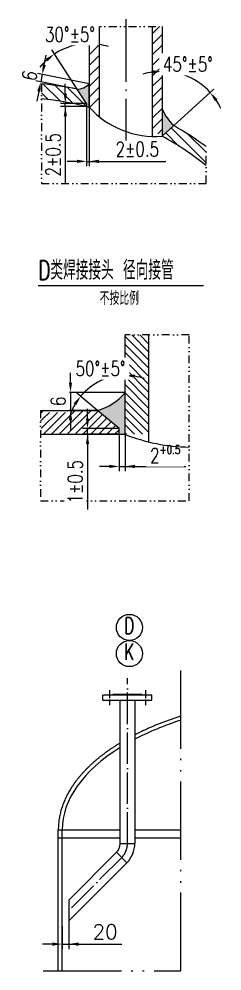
# Model space of a CAD drawing. Extents: x 2928 to 12091, y -6087 to 4005.
# Drawn here: x 9032 to 9654, y -1690 to 1223 of the extents above; entities that cross this region are included whole.
import ezdxf

# ---------------------------------------------------------------- set-up
doc = ezdxf.new("R2010")
doc.units = 0
doc.header["$MEASUREMENT"] = 0
for name, pattern in [('ACAD_ISO04W100', [30.5, 24, -3, 0.5, -3]), ('ACAD_ISO05W100', [34, 24, -3, 0.5, -3, 0.5, -3]), ('DIVIDEX2', [2.5, 1, -0.5, 0, -0.5, 0, -0.5])]:
    doc.linetypes.add(name, pattern=pattern)
doc.layers.get('DEFPOINTS').update_dxf_attribs({"linetype": 'CONTINUOUS'})
for name, color, linetype in [('1中心线', 3, 'ACAD_ISO04W100'), ('3轮廓', 7, 'CONTINUOUS'), ('3轮廓、图框', 7, 'CONTINUOUS'), ('4文字、标注、剖面线', 5, 'CONTINUOUS'), ('4文字标注', 5, 'CONTINUOUS'), ('6断裂线', 6, 'ACAD_ISO05W100')]:
    doc.layers.add(name, color=color, linetype=linetype)
doc.layers.add('双点划线', color=5, linetype='DIVIDEX2', lineweight=18)
doc.layers.add('标注，文字', color=5, linetype='CONTINUOUS', lineweight=18)
doc.styles.add('CHINA', font='romans.shx', dxfattribs={"bigfont": 'china.shx'})
doc.styles.add('HZ', font='ROMANS.shx', dxfattribs={"width": 0.75, "bigfont": 'hmhz.shx'})
doc.styles.add('样式 2', font='ROMANS.shx', dxfattribs={"width": 0.75, "bigfont": 'hmhz.shx'})
doc.dimstyles.new('总图', dxfattribs={"dimscale": 8, "dimtxt": 3, "dimasz": 2, "dimexe": 1, "dimexo": 0, "dimgap": 1, "dimtad": 1, "dimdec": 4, "dimzin": 11, "dimdsep": 46, "dimtxsty": '样式 2', "dimcen": 0, "dimclrd": 256, "dimclre": 256, "dimclrt": 256, "dimadec": 0, "dimazin": 0, "dimtfac": 0.7, "dimtdec": 4, "dimtmove": 0, "dimatfit": 3, "dimfxl": 1, "dimtolj": 1, "dimtzin": 11, "dimarcsym": 0})
doc.dimstyles.new('总图$2', dxfattribs={"dimscale": 8, "dimtxt": 3, "dimasz": 2, "dimexe": 1, "dimexo": 0, "dimgap": 1, "dimtad": 1, "dimtih": 1, "dimtoh": 1, "dimdec": 0, "dimzin": 11, "dimdsep": 46, "dimtxsty": '样式 2', "dimcen": 0, "dimclrd": 256, "dimclre": 256, "dimclrt": 256, "dimadec": 0, "dimazin": 0, "dimtfac": 0.7, "dimtdec": 0, "dimtmove": 0, "dimatfit": 0, "dimfxl": 1, "dimtfill": 1, "dimtfillclr": 256, "dimtolj": 1, "dimtzin": 11, "dimlwd": -1, "dimlwe": -1, "dimarcsym": 0})
doc.dimstyles.new('我的总图', dxfattribs={"dimscale": 12, "dimtxt": 3, "dimasz": 2, "dimexe": 1, "dimexo": 0, "dimgap": 1, "dimtad": 1, "dimdec": 0, "dimzin": 11, "dimdsep": 46, "dimtxsty": '样式 2', "dimcen": 0, "dimclrd": 5, "dimclre": 256, "dimclrt": 256, "dimadec": 0, "dimazin": 0, "dimtfac": 0.7, "dimtdec": 0, "dimtmove": 0, "dimatfit": 3, "dimfxl": 1, "dimtolj": 1, "dimtzin": 11, "dimarcsym": 0})
doc.dimstyles.new('普通15CC', dxfattribs={"dimscale": 15, "dimtxt": 3, "dimasz": 2, "dimexe": 1, "dimexo": 0, "dimgap": 1, "dimtad": 1, "dimdec": 0, "dimzin": 11, "dimdsep": 46, "dimtxsty": 'CHINA', "dimcen": 0, "dimclrd": 5, "dimclre": 5, "dimclrt": 5, "dimadec": 0, "dimazin": 0, "dimtfac": 0.7, "dimtdec": 4, "dimtofl": 0, "dimtmove": 0, "dimatfit": 0, "dimfxl": 1, "dimtolj": 1, "dimtzin": 11, "dimarcsym": 0})

# ---------------------------------------------------------------- blocks, each defined once
blk = doc.blocks.new('管口符号')
at = {"layer": '4文字标注'}
blk.add_circle((-1249.14, -514.69), 4, dxfattribs=at)
at = {"layer": '4文字标注', "style": '样式 2', "width": 0.7}
for tag, p, height in [('A', (-1250.76, -516.64), 5), ('1', (-1247.74, -516.63), 2)]:
    blk.add_attdef(tag, p, '', height=height, dxfattribs=at)
blk = doc.blocks.new('*D42')
at = {"layer": '4文字标注', "lineweight": -2}
for p, q in [((9109.2, 1083.1), (9115.2, 1112.5)), ((9247, 1024.6), (9088.6, 1056.7)), ((9103.3, 1053.7), (9098.7, 1031.1)), ((9210.6, 1008.4), (9084, 1034.1)), ((9092.7, 1001.7), (9086.8, 972.3))]:
    blk.add_line(p, q, dxfattribs=at)
at = {"layer": '4文字标注'}
for points in [[(9104.3, 1084.1), (9114.1, 1082.1), (9103.3, 1053.7)], [(9097.6, 1000.7), (9087.8, 1002.7), (9098.7, 1031.1)]]:
    blk.add_solid(points, dxfattribs=at)
at = {"layer": 'DEFPOINTS', "color": 0}
for p in [(9098.7, 1031.1), (9247, 1024.6), (9210.6, 1008.4)]:
    blk.add_point(p, dxfattribs=at)
at = {"layer": '4文字标注', "insert": (9064.2, 1049.9), "char_height": 45, "attachment_point": 5, "rotation": 78.5411, "style": '样式 2'}
blk.add_mtext('\\A1;6', dxfattribs=at)
blk = doc.blocks.new('*D43')
at = {"layer": '4文字、标注、剖面线', "color": 5, "lineweight": -2}
for p, q in [((9189.8, 110.5), (9189.8, 140.5)), ((9189.8, 80.5), (9189.8, 25.3)), ((9189.8, -4.7), (9189.8, -34.7))]:
    blk.add_line(p, q, dxfattribs=at)
at = {"layer": '4文字、标注、剖面线', "lineweight": -2}
for p, q in [((9357.2, 80.5), (9174.8, 80.5)), ((9272.9, 25.3), (9174.8, 25.3))]:
    blk.add_line(p, q, dxfattribs=at)
at = {"layer": '4文字、标注、剖面线', "color": 5}
for points in [[(9184.8, 110.5), (9194.8, 110.5), (9189.8, 80.5)], [(9194.8, -4.7), (9184.8, -4.7), (9189.8, 25.3)]]:
    blk.add_solid(points, dxfattribs=at)
at = {"layer": 'DEFPOINTS', "color": 0}
for p in [(9357.2, 80.5), (9272.9, 25.3)]:
    blk.add_point(p, dxfattribs=at)
at = {"layer": '4文字、标注、剖面线', "insert": (9152.3, 52.9), "char_height": 45, "attachment_point": 5, "rotation": 90, "style": '样式 2', "bg_fill": 3, "box_fill_scale": 1.25, "bg_fill_color": 256, "bg_fill_true_color": 13158600, "bg_fill_transparency": 0}
blk.add_mtext('\\A1;6', dxfattribs=at)
at = {"layer": 'DEFPOINTS', "color": 0}
blk.add_point((9189.8, 25.3), dxfattribs=at)
blk = doc.blocks.new('*D44')
at = {"layer": '4文字、标注、剖面线', "lineweight": -2}
for p, q in [((9338.9, -47.8), (9338.9, -161)), ((9357.2, -47.8), (9357.2, -161))]:
    blk.add_line(p, q, dxfattribs=at)
at = {"layer": '4文字、标注、剖面线', "color": 5, "lineweight": -2}
for p, q in [((9308.9, -146), (9278.9, -146)), ((9338.9, -146), (9357.2, -146)), ((9357.2, -146), (9542.9, -146)), ((9387.2, -146), (9417.2, -146))]:
    blk.add_line(p, q, dxfattribs=at)
at = {"layer": '4文字、标注、剖面线', "color": 5}
for points in [[(9308.9, -151), (9308.9, -141), (9338.9, -146)], [(9387.2, -141), (9387.2, -151), (9357.2, -146)]]:
    blk.add_solid(points, dxfattribs=at)
at = {"layer": 'DEFPOINTS', "color": 0}
for p in [(9338.9, -47.8), (9357.2, -47.8), (9357.2, -146)]:
    blk.add_point(p, dxfattribs=at)
at = {"layer": '4文字、标注、剖面线', "insert": (9480.1, -108.5), "char_height": 45, "attachment_point": 5, "style": '样式 2', "bg_fill": 3, "box_fill_scale": 1.25, "bg_fill_color": 256, "bg_fill_true_color": 13158600, "bg_fill_transparency": 0}
blk.add_mtext('\\A1;{2{\\H0.58333x;\\S+0.5^ ;}}', dxfattribs=at)
blk = doc.blocks.new('*D45')
at = {"layer": '4文字、标注、剖面线', "color": 5, "lineweight": -2}
for p, q in [((9241.9, 0), (9241.9, 30)), ((9241.9, -47.8), (9241.9, -30)), ((9241.9, -47.8), (9241.9, -277.6)), ((9241.9, -77.8), (9241.9, -107.8))]:
    blk.add_line(p, q, dxfattribs=at)
at = {"layer": '4文字、标注、剖面线', "lineweight": -2}
for p, q in [((9338.9, -30), (9226.9, -30)), ((9339.7, -47.8), (9226.9, -47.8))]:
    blk.add_line(p, q, dxfattribs=at)
at = {"layer": '4文字、标注、剖面线', "color": 5}
for points in [[(9236.9, 0), (9246.9, 0), (9241.9, -30)], [(9246.9, -77.8), (9236.9, -77.8), (9241.9, -47.8)]]:
    blk.add_solid(points, dxfattribs=at)
at = {"layer": 'DEFPOINTS', "color": 0}
for p in [(9241.9, -30), (9338.9, -30), (9339.7, -47.8)]:
    blk.add_point(p, dxfattribs=at)
at = {"layer": '4文字、标注、剖面线', "insert": (9204.4, -192.7), "char_height": 45, "attachment_point": 5, "rotation": 90, "style": '样式 2', "bg_fill": 3, "box_fill_scale": 1.25, "bg_fill_color": 256, "bg_fill_true_color": 13158600, "bg_fill_transparency": 0}
blk.add_mtext('\\A1;1%%P0.5', dxfattribs=at)
blk = doc.blocks.new('*D46')
at = {"layer": '4文字标注'}
blk.add_line((9272.9, 25.3), (9209.3, 78.6), dxfattribs=at)
for start, end in [(90, 140), (70.6611, 80.3306), (149.6694, 159.3389)]:
    blk.add_arc((9357.2, -45.4), 178, start, end, dxfattribs=at)
for points in [[(9387.5, 135), (9386.6, 125), (9357.2, 132.5)], [(9207.6, 41.5), (9199.5, 47.3), (9220.8, 69)]]:
    blk.add_solid(points, dxfattribs=at)
at = {"layer": 'DEFPOINTS', "color": 0}
for p in [(9259.4, 103.2), (9272.9, 25.3), (9339, -30.2), (9357.2, -47.8)]:
    blk.add_point(p, dxfattribs=at)
at = {"layer": '4文字标注', "insert": (9282, 153.4), "char_height": 45, "attachment_point": 5, "style": '样式 2', "bg_fill": 3, "box_fill_scale": 1.25, "bg_fill_color": 256, "bg_fill_true_color": 13158600, "bg_fill_transparency": 0}
blk.add_mtext('50%%d%%p5%%d', dxfattribs=at)
at = {"layer": 'DEFPOINTS', "color": 0}
blk.add_point((9357.2, 198.9), dxfattribs=at)
blk = doc.blocks.new('*D47')
at = {"layer": '4文字标注'}
blk.add_line((9506.5, 897), (9628.8, 1008.9), dxfattribs=at)
for start, end in [(98.6508, 107.3015), (42.4308, 90), (25.1293, 33.7801)]:
    blk.add_arc((9470.9, 864.6), 198.9, start, end, dxfattribs=at)
for points in [[(9441.4, 1056.2), (9440.7, 1066.2), (9470.9, 1063.5)], [(9640.2, 978.2), (9632.3, 972.1), (9617.7, 998.8)]]:
    blk.add_solid(points, dxfattribs=at)
at = {"layer": 'DEFPOINTS', "color": 0}
for p in [(9470.9, 1188.3), (9575.5, 1033.8), (9506.5, 897), (9470.9, 864.6), (9470.9, 864.6)]:
    blk.add_point(p, dxfattribs=at)
at = {"layer": '4文字标注', "insert": (9549.6, 1084.7), "char_height": 45, "attachment_point": 5, "style": '样式 2', "bg_fill": 3, "box_fill_scale": 1.25, "bg_fill_color": 256, "bg_fill_true_color": 13158600, "bg_fill_transparency": 0}
blk.add_mtext('45%%D%%P5%%D', dxfattribs=at)
blk = doc.blocks.new('*D48')
at = {"layer": '4文字标注', "lineweight": -2}
for p, q in [((9239.2, 955.1), (9239.2, 772.6)), ((9247.2, 953.1), (9247.2, 772.6)), ((9209.2, 787.6), (9179.2, 787.6)), ((9239.2, 787.6), (9247.2, 787.6)), ((9247.2, 787.6), (9481.8, 787.6)), ((9277.2, 787.6), (9307.2, 787.6))]:
    blk.add_line(p, q, dxfattribs=at)
at = {"layer": '4文字标注'}
for points in [[(9209.2, 782.6), (9209.2, 792.6), (9239.2, 787.6)], [(9277.2, 792.6), (9277.2, 782.6), (9247.2, 787.6)]]:
    blk.add_solid(points, dxfattribs=at)
at = {"layer": 'DEFPOINTS', "color": 0}
for p in [(9239.2, 955.1), (9247.2, 953.1), (9247.2, 787.6)]:
    blk.add_point(p, dxfattribs=at)
at = {"layer": '4文字标注', "insert": (9394.5, 825.1), "char_height": 45, "attachment_point": 5, "style": '样式 2'}
blk.add_mtext('\\A1;2%%P0.5', dxfattribs=at)
blk = doc.blocks.new('*D49')
at = {"layer": '4文字标注', "lineweight": -2}
for p, q in [((9173.9, 994.7), (9173.9, 1024.7)), ((9239.2, 964.7), (9158.9, 964.7)), ((9173.9, 955.1), (9173.9, 964.7)), ((9239.2, 955.1), (9158.9, 955.1)), ((9173.9, 955.1), (9173.9, 720.5)), ((9173.9, 925.1), (9173.9, 895.1))]:
    blk.add_line(p, q, dxfattribs=at)
at = {"layer": '4文字标注'}
for points in [[(9168.9, 994.7), (9178.9, 994.7), (9173.9, 964.7)], [(9178.9, 925.1), (9168.9, 925.1), (9173.9, 955.1)]]:
    blk.add_solid(points, dxfattribs=at)
at = {"layer": 'DEFPOINTS', "color": 0}
for p in [(9173.9, 964.7), (9239.2, 964.7), (9239.2, 955.1)]:
    blk.add_point(p, dxfattribs=at)
at = {"layer": '4文字标注', "insert": (9136.4, 807.8), "char_height": 45, "attachment_point": 5, "rotation": 90, "style": '样式 2'}
blk.add_mtext('\\A1;2%%P0.5', dxfattribs=at)
blk = doc.blocks.new('*D50')
at = {"layer": '4文字标注'}
blk.add_line((9210.6, 1008.4), (9132.1, 1128.5), dxfattribs=at)
for start, end in [(90, 123.1682), (72.3868, 81.1934), (131.9748, 140.7814)]:
    blk.add_arc((9247.2, 952.4), 195.4, start, end, dxfattribs=at)
for points in [[(9277.5, 1150.5), (9276.7, 1140.5), (9247.2, 1147.8)], [(9119.6, 1093.7), (9113.5, 1101.6), (9140.3, 1116)]]:
    blk.add_solid(points, dxfattribs=at)
at = {"layer": 'DEFPOINTS', "color": 0}
for p in [(9210.6, 1008.4), (9239.2, 964.7), (9247.2, 953.1)]:
    blk.add_point(p, dxfattribs=at)
at = {"layer": '4文字标注', "insert": (9188.2, 1176.2), "char_height": 45, "attachment_point": 5, "style": '样式 2', "bg_fill": 3, "box_fill_scale": 1.25, "bg_fill_color": 256, "bg_fill_true_color": 13158600, "bg_fill_transparency": 0}
blk.add_mtext('30%%D%%P5%%d', dxfattribs=at)
at = {"layer": 'DEFPOINTS', "color": 0}
for p in [(9247.2, 1188.3), (9173.6, 1133.4)]:
    blk.add_point(p, dxfattribs=at)
blk = doc.blocks.new('*D52')
at = {"layer": '3轮廓、图框', "color": 5, "lineweight": -2}
for p, q in [((9184.4, -1537.1), (9184.4, -1622.9)), ((9164.4, -1553.3), (9164.4, -1622.9)), ((9134.4, -1607.9), (9104.4, -1607.9)), ((9184.4, -1607.9), (9347.2, -1607.9)), ((9214.4, -1607.9), (9244.4, -1607.9))]:
    blk.add_line(p, q, dxfattribs=at)
at = {"layer": '3轮廓、图框', "color": 5}
for points in [[(9134.4, -1612.9), (9134.4, -1602.9), (9164.4, -1607.9)], [(9214.4, -1602.9), (9214.4, -1612.9), (9184.4, -1607.9)]]:
    blk.add_solid(points, dxfattribs=at)
at = {"layer": 'DEFPOINTS', "color": 0}
for p in [(9184.4, -1537.1), (9164.4, -1553.3), (9184.4, -1607.9)]:
    blk.add_point(p, dxfattribs=at)
at = {"layer": '3轮廓、图框', "color": 5, "insert": (9295.8, -1570.4), "char_height": 45, "attachment_point": 5, "style": 'CHINA'}
blk.add_mtext('\\A1;20', dxfattribs=at)

msp = doc.modelspace()

# ---------------------------------------------------------------- hatches: boundary and pattern name
at = {"layer": '4文字标注'}
h = msp.add_hatch(dxfattribs=at)
h.set_pattern_fill('ANSI31', color=256, scale=182.756757, style=0)
h.set_pattern_definition([(45, (2977.449, -20954.354), (-16.153568, 16.153568), [])])
h.paths.add_polyline_path([(9470.94553, 1200.07934), (9440.576, 1200.07934), (9440.576, 880.56506, -0.0089413198), (9470.94553, 864.57471)])
edge = h.paths.add_edge_path()
edge.add_arc((9266.57414, 959.31235), 10.96541, 254.59407248, 360)
edge.add_line((9277.53954, 959.31235), (9277.53954, 1200.07934))
edge.add_line((9277.53954, 1200.07934), (9247.17001, 1200.07934))
edge.add_line((9247.17001, 1200.07934), (9247.17001, 953.12783))
edge.add_arc((9008.70522, 23.50331), 959.72246, 74.59407248, 75.61284965, ccw=False)
h = msp.add_hatch(dxfattribs=at)
h.set_pattern_fill('ANSI31', color=256, scale=182.756757, angle=90, style=0)
h.set_pattern_definition([(135, (2977.449, -20954.354), (-16.153568, -16.153568), [])])
h.paths.add_polyline_path([(9100.6353, 1024.70332), (9100.6353, 978.81272, -0.0366603841), (9239.17401, 955.14237), (9239.17401, 964.65262), (9210.5516, 1008.44525, 0.0276496526)])
h.paths.add_polyline_path([(9506.47089, 897.04892), (9470.94553, 864.57471, -0.0381721751), (9593.43498, 784.52783), (9605.57152, 784.52783), (9605.57152, 832.57884, 0.0294227966)])
h = msp.add_hatch(dxfattribs=at)
h.set_pattern_fill('ANSI31', color=256, scale=137.067568, style=0)
h.set_pattern_definition([(45, (2160.378, -21895.906), (-12.115176, 12.115176), [])])
h.paths.add_polyline_path([(9272.85086, 25.3043), (9097.65453, 25.3043, 0.0231544075), (9098.5707, -15.16256, 0.0270727652), (9102.60757, -47.7984), (9338.89549, -47.7984), (9338.89549, -30.11373)])

# ---------------------------------------------------------------- linework, layer by layer
at = {"layer": '1中心线', "ltscale": 8}
msp.add_line((9359.05777, 1223.14117), (9359.05777, 851.19794), dxfattribs=at)
at = {"layer": '1中心线', "color": 5}
msp.add_line((9239.17401, 955.14237), (9239.17401, 964.65262), dxfattribs=at)
at = {"layer": '1中心线', "ltscale": 4}
for p, q in [((9364.3662, -1300.39233), (9364.3662, -794.17083)), ((9346.79261, -1342.81874), (9184.3662, -1505.24515))]:
    msp.add_line(p, q, dxfattribs=at)
at = {"layer": '1中心线'}
for p, q in [((9309.3662, -830.42588), (9309.3662, -876.42588)), ((9419.3662, -830.42588), (9419.3662, -876.42588))]:
    msp.add_line(p, q, dxfattribs=at)
at = {"layer": '1中心线', "ltscale": 4}
msp.add_arc((9304.3662, -1300.39233), 60, 315, 0, dxfattribs=at)
at = {"layer": '3轮廓'}
for p, q in [((9320.3662, -846.42588), (9320.3662, -843.42588)), ((9320.3662, -843.42588), (9408.3662, -843.42588)), ((9408.3662, -843.42588), (9408.3662, -846.42588)), ((9289.3662, -861.42588), (9289.3662, -846.42588)), ((9341.8662, -1300.39233), (9341.8662, -861.42588)), ((9386.8662, -861.42588), (9386.8662, -1300.39233)), ((9439.3662, -861.42588), (9439.3662, -846.42588))]:
    msp.add_line(p, q, dxfattribs=at)
at = {"layer": '3轮廓', "color": 7}
for p, q in [((9152.3662, -1690.11065), (9152.3662, -1257.87966)), ((9164.3662, -1690.11065), (9164.3662, -1257.87966)), ((9152.3662, -1282.87966), (9341.8662, -1282.87966)), ((9386.8662, -1282.87966), (9527.61647, -1282.87966))]:
    msp.add_line(p, q, dxfattribs=at)
for start_param, end_param in [(5.2898962633, 5.5188969302), (5.6040641044, 6.2831853072)]:
    msp.add_ellipse((9964.3662, -1257.87966), major_axis=(-800, 0), ratio=0.5, start_param=start_param, end_param=end_param, dxfattribs=at)
for points, knots in [([(9527.61647, -910.13561), (9525.48472, -910.82186), (9519.45536, -912.7829), (9509.58425, -916.088), (9498.05324, -920.09553), (9486.65986, -924.20367), (9475.40744, -928.4113), (9464.29929, -932.71727), (9453.33864, -937.12044), (9442.52871, -941.61961), (9431.87267, -946.21358), (9421.37364, -950.90114), (9411.03467, -955.68103), (9400.85881, -960.552), (9392.82553, -964.53323), (9388.18478, -966.89009), (9386.8662, -967.56443)], [1430.8695863594, 1430.8695863594, 1430.8695863594, 1430.8695863594, 1437.5879931634, 1449.8901769951, 1462.0981136458, 1474.2098597979, 1486.2235450709, 1498.1373749256, 1509.9496336555, 1521.6586874711, 1533.2629876797, 1544.7610739659, 1556.1515777754, 1567.4332258061, 1578.6048436094, 1583.0478316452, 1583.0478316452, 1583.0478316452, 1583.0478316452]), ([(9341.8662, -992.56899), (9339.37452, -994.07426), (9333.9433, -997.40362), (9325.67108, -1002.64216), (9317.0915, -1008.2736), (9308.70268, -1013.98272), (9300.50714, -1019.76812), (9292.50734, -1025.62838), (9284.70571, -1031.56207), (9277.10463, -1037.56778), (9269.70643, -1043.64405), (9262.51344, -1049.78945), (9255.52791, -1056.0025), (9248.75208, -1062.28174), (9242.18815, -1068.62568), (9235.83829, -1075.03282), (9229.70464, -1081.50165), (9223.78932, -1088.03063), (9218.09441, -1094.61819), (9212.622, -1101.26274), (9207.37411, -1107.96267), (9202.35279, -1114.7163), (9197.56004, -1121.52193), (9192.99784, -1128.3778), (9188.66817, -1135.2821), (9184.57295, -1142.23293), (9180.71412, -1149.22834), (9177.09355, -1156.26629), (9173.71308, -1163.34464), (9170.57452, -1170.46118), (9167.67961, -1177.61356), (9165.03004, -1184.79935), (9162.62739, -1192.016), (9160.47319, -1199.26083), (9158.56884, -1206.53108), (9156.91563, -1213.82385), (9155.5147, -1221.13615), (9154.36706, -1228.46489), (9153.47356, -1235.80687), (9152.83486, -1243.1589), (9152.45144, -1250.51753), (9152.3662, -1255.42637), (9152.3662, -1257.87966)], [1634.538436157, 1634.538436157, 1634.538436157, 1634.538436157, 1643.2715621617, 1653.6491964083, 1663.9114333135, 1674.0581688868, 1684.0894401276, 1694.0054297529, 1703.806470971, 1713.4930522785, 1723.0658222536, 1732.5255943142, 1741.8733514024, 1751.1102505546, 1760.2376273054, 1769.2569998738, 1778.170073068, 1786.9787418438, 1795.6850944429, 1804.2914150359, 1812.8001857872, 1821.2140882609, 1829.5360040825, 1837.7690147763, 1845.9164006989, 1853.9816389996, 1861.9684005454, 1869.8805457626, 1877.7221193621, 1885.4973439313, 1893.2106123985, 1900.8664793923, 1908.4696515401, 1916.0249767681, 1923.5374326826, 1931.0121141239, 1938.4542199921, 1945.8690394535, 1953.2619376289, 1960.6383408692, 1968.0037217121, 1975.3635836097, 1975.3635836097, 1975.3635836097, 1975.3635836097])]:
    msp.add_open_spline(points, degree=3, knots=knots, dxfattribs=at)
at = {"layer": '3轮廓、图框', "color": 7, "linetype": 'Continuous'}
for p, q in [((9247.17001, 1200.07934), (9247.17001, 953.12783)), ((9277.53954, 1200.07934), (9277.53954, 924.46382)), ((9440.576, 1200.07934), (9440.576, 863.85267)), ((9470.94553, 1200.07934), (9470.94553, 864.57471)), ((9239.17401, 964.65262), (9210.5516, 1008.44525)), ((9470.94553, 864.57471), (9506.47089, 897.04892)), ((9430.27387, -71.16774), (9430.27387, 256.34172))]:
    msp.add_line(p, q, dxfattribs=at)
at = {"layer": '3轮廓、图框'}
for p, q in [((9247.17001, 953.12783), (9247.01578, 1024.59953)), ((9239.17401, 964.65262), (9239.17401, 955.14237)), ((9239.17401, 955.14237), (9247.17001, 953.12783)), ((9439.3662, -846.42588), (9289.3662, -846.42588)), ((9289.3662, -861.42588), (9439.3662, -861.42588)), ((9341.8662, -1300.39233), (9386.8662, -1300.39233)), ((9330.88271, -1326.90884), (9184.3662, -1473.42534)), ((9330.88271, -1326.90884), (9362.70251, -1358.72864)), ((9362.70251, -1358.72864), (9184.3662, -1537.06495)), ((9184.3662, -1473.42534), (9184.3662, -1537.06495))]:
    msp.add_line(p, q, dxfattribs=at)
at = {"layer": '3轮廓、图框', "color": 7, "linetype": 'Continuous'}
for radius, start, end in [(1005.41165, 78.41859835, 84.75381785), (959.72246, 75.61284965, 84.5033132), (1005.41165, 53.58328637, 60.32454977)]:
    msp.add_arc((9008.70522, 23.50331), radius, start, end, dxfattribs=at)
at = {"layer": '3轮廓、图框'}
for centre, radius, start, end in [((9208.67874, 1061.9042), 53.49174, 272.00645795, 315.78193181), ((9596.72727, 997.31302), 134.90405, 201.1912067, 228.00688679), ((9229.66279, 183.35827), 163.84831, 285.28293114, 321.09696689), ((9304.3662, -1300.39233), 37.5, 315, 0), ((9304.3662, -1300.39233), 82.5, 315, 0)]:
    msp.add_arc(centre, radius, start, end, dxfattribs=at)
at = {"layer": '4文字标注'}
msp.add_line((9090.24968, 407.48048), (9597.28323, 407.48048), dxfattribs=at)
at = {"layer": '6断裂线', "ltscale": 10}
for p, q in [((9527.61647, -1690.11065), (9527.61647, -763.40724)), ((9152.3662, -1257.87966), (9341.8662, -1257.87966)), ((9386.8662, -1257.87966), (9527.61647, -1257.87966)), ((9105.74005, -1690.11065), (9527.61647, -1690.11065))]:
    msp.add_line(p, q, dxfattribs=at)
at = {"layer": '双点划线', "ltscale": 24}
for p, q in [((9247.17001, 1200.07934), (9470.94553, 1200.07934)), ((9100.6353, 1024.70332), (9100.6353, 720.27492)), ((9605.57152, 720.27492), (9605.57152, 832.57884)), ((9100.6353, 720.27492), (9605.57152, 720.27492)), ((9553.60151, 256.34172), (9357.17117, 256.34172)), ((9553.60151, -251.54163), (9553.60151, 256.34172)), ((9097.65453, 25.3043), (9097.65453, -251.54163)), ((9097.65453, -251.54163), (9553.60151, -251.54163))]:
    msp.add_line(p, q, dxfattribs=at)
at = {"layer": '标注，文字'}
msp.add_line((9164.3662, -1607.86365), (9184.3662, -1607.86365), dxfattribs=at)

# ---------------------------------------------------------------- block references
at = {"layer": '4文字标注', "xscale": 9.99999999999999, "yscale": 9.99999999999999, "zscale": 9.99999999999999}
for p, values in [((21861.69634, 4508.06706), {'A': 'D'}), ((21861.69634, 4428.06706), {'A': 'K'})]:
    msp.add_blockref('管口符号', p, dxfattribs=at).add_auto_attribs(values)

# ---------------------------------------------------------------- texts
at = {"layer": '4文字标注', "width": 0.7}
for s, height, style, p in [('D类焊接接头 径向接管', 58.4821622, '样式 2', (9091.15551, 425.30348)), ('不按比例', 40.937514, 'HZ', (9279.16342, 348.23302))]:
    msp.add_text(s, height=height, dxfattribs=dict(at, style=style)).set_placement(p)

# ---------------------------------------------------------------- dimensions: what is measured, and where the dimension line sits
at = {"layer": '3轮廓、图框'}
dim = msp.add_linear_dim(base=(9184.3662, -1607.86365), p1=(9164.3662, -1553.26685), p2=(9184.3662, -1537.06495), dimstyle='普通15CC', dxfattribs=at)
dim.commit()
dim.dimension.update_dxf_attribs({"geometry": '*D52', "text_midpoint": (9295.79478, -1607.86365), "dimtype": 160})
at = {"layer": '4文字标注'}
for base, p1, p2, angle, text, picture, middle in [((9098.69868, 1031.11852), (9247.01578, 1024.59953), (9210.5516, 1008.44525), 78.54106116, '6', '*D42', (9100.99093, 1042.42676)), ((9173.88638, 964.65262), (9239.17401, 955.14237), (9239.17401, 964.65262), 90, '2%%P0.5', '*D49', (9173.88638, 807.82095))]:
    dim = msp.add_linear_dim(base=base, p1=p1, p2=p2, angle=angle, text=text, dimstyle='总图', override={"dimscale": 15}, dxfattribs=at)
    dim.commit()
    dim.dimension.update_dxf_attribs({"geometry": picture, "text_midpoint": middle, "dimtype": 160})

# ---------------------------------------------------------------- next in the draw order: dimensions: what is measured, and where the dimension line sits
at = {"layer": '4文字、标注、剖面线'}
dim = msp.add_linear_dim(base=(9189.78234, 25.3043), p1=(9357.17117, 80.46084), p2=(9272.85086, 25.3043), angle=90, text='6', dimstyle='我的总图', override={"dimscale": 15, "dimfxl": 1.25, "dimtfill": 1, "dimarcsym": 1}, dxfattribs=at)
dim.commit()
dim.dimension.update_dxf_attribs({"geometry": '*D43', "text_midpoint": (9189.78234, 52.88257), "dimtype": 160})
at = {"layer": '4文字标注'}
dim = msp.add_angular_dim_2l(base=(9575.49164, 1033.76494), line1=((9470.94553, 1188.25782), (9470.94553, 864.57471)), line2=((9470.94553, 864.57471), (9506.47089, 897.04892)), text='45%%D%%P5%%D', dimstyle='总图$2', override={"dimscale": 15}, dxfattribs=at)
dim.commit()
dim.dimension.update_dxf_attribs({"geometry": '*D47', "text_midpoint": (9549.61334, 1047.23998), "dimtype": 162})

# ---------------------------------------------------------------- next in the draw order: hatches: boundary and pattern name
h = msp.add_hatch(color=256, dxfattribs=at)
edge = h.paths.add_edge_path()
edge.add_arc((9596.72727, 997.31302), 134.90405, 201.1912067, 228.00688679)
edge.add_line((9506.47089, 897.04892), (9470.94553, 864.57471))
edge.add_line((9470.94553, 864.57471), (9470.94553, 948.5477))
edge = h.paths.add_edge_path()
edge.add_arc((9208.67874, 1061.9042), 53.49174, 272.00645795, 315.78193181)
edge.add_line((9247.01578, 1024.59953), (9247.17001, 953.12783))
edge.add_arc((9008.70522, 23.50331), 959.72246, 75.61284965, 76.10513307)
edge.add_line((9239.17401, 955.14237), (9239.17401, 964.65262))
edge.add_line((9239.17401, 964.65262), (9210.5516, 1008.44525))
h = msp.add_hatch(dxfattribs=at)
h.set_pattern_fill('ANSI31', color=256, scale=5.482703, angle=90, style=0)
h.set_pattern_definition([(135, (-3255.226, 1146.133), (-12.309019, -12.309019), [])])
h.paths.add_polyline_path([(9430.27387, 256.34172), (9357.17117, 256.34172), (9357.17117, -47.7984), (9413.82576, -47.7984, 0.4142135624), (9430.27387, -31.3503)])

# ---------------------------------------------------------------- next in the draw order: linework, layer by layer
at = {"layer": '3轮廓、图框', "color": 7, "linetype": 'Continuous'}
for p, q in [((9357.17117, -47.7984), (9357.17117, 256.34172)), ((9097.65453, 25.3043), (9272.85086, 25.3043)), ((9338.89549, -30.00646), (9272.85086, 25.3043)), ((9097.65453, -47.7984), (9355.8458, -47.7984)), ((9338.89549, -47.7984), (9338.89549, -30.00646))]:
    msp.add_line(p, q, dxfattribs=at)
msp.add_arc((9008.70522, 23.50331), 959.72246, 51.54384819, 61.20746075, dxfattribs=at)

# ---------------------------------------------------------------- next in the draw order: dimensions: what is measured, and where the dimension line sits
at = {"layer": '4文字标注'}
dim = msp.add_linear_dim(base=(9247.17001, 787.59048), p1=(9239.17401, 955.14237), p2=(9247.17001, 953.12783), text='2%%P0.5', dimstyle='总图', override={"dimscale": 15}, dxfattribs=at)
dim.commit()
dim.dimension.update_dxf_attribs({"geometry": '*D48', "text_midpoint": (9394.49144, 787.59048), "dimtype": 160})

# ---------------------------------------------------------------- next in the draw order: dimensions: what is measured, and where the dimension line sits
at = {"layer": '4文字、标注、剖面线'}
dim = msp.add_linear_dim(base=(9357.17117, -146.00341), p1=(9338.89549, -47.7984), p2=(9357.17117, -47.7984), text='{2{\\H0.58333x;\\S+0.5^ ;}}', dimstyle='我的总图', override={"dimscale": 15, "dimfxl": 1.25, "dimtfill": 1, "dimarcsym": 1}, dxfattribs=at)
dim.commit()
dim.dimension.update_dxf_attribs({"geometry": '*D44', "text_midpoint": (9480.05044, -146.00341), "dimtype": 160})
at = {"layer": '4文字标注'}
dim = msp.add_angular_dim_2l(base=(9173.62788, 1133.42104), line1=((9247.17001, 1188.25782), (9247.17001, 953.12783)), line2=((9239.17401, 964.65262), (9210.5516, 1008.44525)), text='30%%D%%P5%%d', dimstyle='总图$2', override={"dimscale": 15}, dxfattribs=at)
dim.commit()
dim.dimension.update_dxf_attribs({"geometry": '*D50', "text_midpoint": (9188.15073, 1138.6632), "dimtype": 162})

# ---------------------------------------------------------------- next in the draw order: linework, layer by layer
at = {"layer": '3轮廓、图框', "color": 7, "linetype": 'Continuous'}
msp.add_arc((9449.27899, 1136.84212), 273.12814, 222.27040677, 274.54990362, dxfattribs=at)

# ---------------------------------------------------------------- next in the draw order: dimensions: what is measured, and where the dimension line sits
at = {"layer": '4文字、标注、剖面线'}
dim = msp.add_linear_dim(base=(9241.8526, -30.00646), p1=(9339.74363, -47.7984), p2=(9338.89549, -30.00646), angle=90, text='1%%P0.5', dimstyle='我的总图', override={"dimscale": 15, "dimfxl": 1.25, "dimtfill": 1, "dimarcsym": 1}, dxfattribs=at)
dim.commit()
dim.dimension.update_dxf_attribs({"geometry": '*D45', "text_midpoint": (9241.8526, -192.70912), "dimtype": 160})

# ---------------------------------------------------------------- next in the draw order: dimensions: what is measured, and where the dimension line sits
at = {"layer": '4文字标注'}
dim = msp.add_angular_dim_2l(base=(9259.37239, 103.24698), line1=((9357.17117, -47.7984), (9357.17117, 198.89129)), line2=((9339.01562, -30.21452), (9272.85086, 25.3043)), text='50%%d%%p5%%d', dimstyle='总图$2', override={"dimscale": 15}, dxfattribs=at)
dim.commit()
dim.dimension.update_dxf_attribs({"geometry": '*D46', "text_midpoint": (9281.95575, 115.85115), "dimtype": 162})

# ---------------------------------------------------------------- next in the draw order: hatches: boundary and pattern name
h = msp.add_hatch(color=256, dxfattribs=at)
edge = h.paths.add_edge_path()
edge.add_arc((9229.66279, 183.35827), 163.84831, 285.28293114, 321.09696689)
edge.add_line((9357.17117, 80.46084), (9357.17117, -48.31483))
edge.add_arc((9563.22557, 482.471), 569.37862, 248.64033746, 248.7834746, ccw=False)
edge.add_line((9355.8458, -47.7984), (9338.89549, -47.7984))
edge.add_line((9338.89549, -47.7984), (9338.89549, -30.00646))
edge.add_line((9338.89549, -30.00646), (9272.85086, 25.3043))

# ---------------------------------------------------------------- next in the draw order: linework, layer by layer
at = {"layer": '3轮廓、图框', "color": 7, "linetype": 'Continuous'}
msp.add_arc((9563.22557, 482.471), 569.37862, 248.64033746, 269.03149876, dxfattribs=at)

doc.saveas('drawing.dxf')
